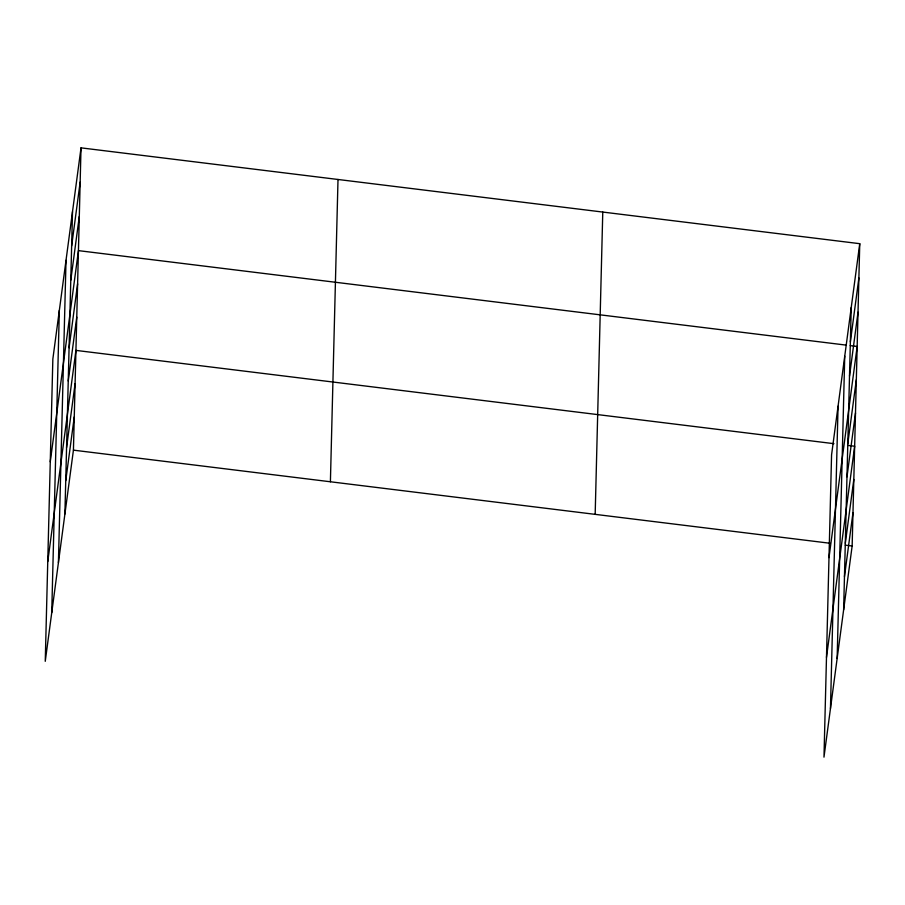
<?xml version="1.0" encoding="UTF-8"?>
<svg xmlns="http://www.w3.org/2000/svg" width="905" height="905" viewBox="0 0 905 905"><rect width="100%" height="100%" fill="white"/><g stroke="black" fill="none" stroke-linecap="round" stroke-linejoin="round"><path stroke-width="1.36" d="M51.732 612.708L59.334 310.404M58.418 562.616L66.02 260.323M64.9 514.006L72.502 211.702M81.02 147.854L52.852 359.014L45.25 661.317L73.429 450.147L81.02 147.854L859.75 243.683L852.148 545.986L823.98 757.146L831.571 454.853L859.75 243.683M330.404 481.777L338.006 179.473M595.173 514.357L602.775 212.053M830.462 708.536L838.064 406.243M837.148 658.455L844.738 356.151M843.63 609.834L851.232 307.542M71.642 245.968L80.16 182.109M70.782 280.222L79.301 216.374M50.261 461.799L78.441 250.628L846.118 345.11M69.085 347.746L77.604 283.887M68.248 380.994L76.767 317.135M47.761 561.553L75.93 350.393L833.935 443.676M66.574 447.5L75.092 383.641M65.737 480.747L74.267 416.9M850.372 341.796L858.89 277.948M849.512 376.061L858.031 312.202M828.991 557.627L857.171 346.468L850.259 345.62M847.815 443.574L856.334 379.715M846.978 476.833L855.497 412.974M826.48 657.392L854.659 446.222L847.747 445.373M845.304 543.339L853.822 479.48M844.467 576.587L852.985 512.728M73.429 450.147L830.043 543.26M845.247 545.138L852.148 545.986"/></g></svg>
